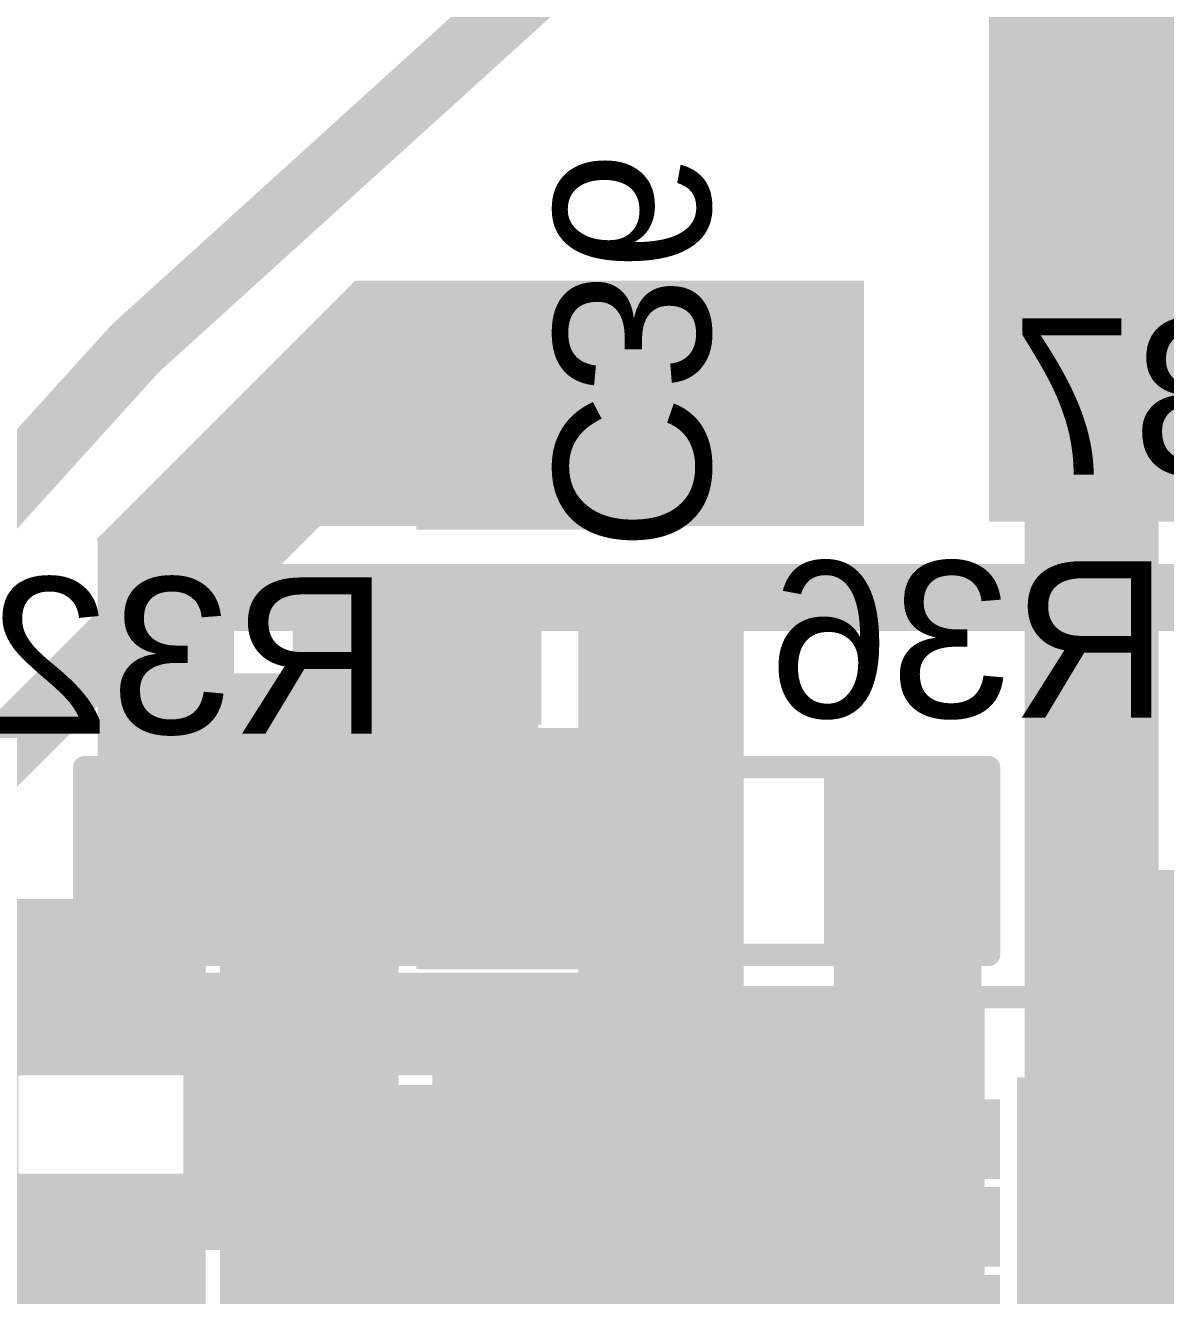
# Model space of a CAD drawing. Header units: millimetres. Extents: x -1.46 to 1.41, y -0.13 to 2.68.
# Drawn here: x -1.0129 to -0.7574, y 2.0557 to 2.3401 of the extents above; entities that cross this region are included whole.
import ezdxf

# ---------------------------------------------------------------- set-up
doc = ezdxf.new("R2010")
doc.units = ezdxf.units.MM
doc.header["$MEASUREMENT"] = 0
for name, color, linetype in [('BottomLayer', 5, 'Continuous'), ('BottomOverlay', 54, 'Continuous'), ('BottomPaste', 16, 'Continuous'), ('BottomSolder', 6, 'Continuous'), ('Mechanical2', 216, 'Continuous'), ('TopLayer', 1, 'Continuous'), ('TopOverlay', 2, 'Continuous'), ('TopPaste', 8, 'Continuous'), ('TopSolder', 216, 'Continuous'), ('ViaHoleLayer', 16, 'Continuous')]:
    doc.layers.add(name, color=color, linetype=linetype)
doc.styles.add('Arial', font='', dxfattribs={"height": 0.2})
doc.styles.get('Arial').set_extended_font_data('Arial')

# ---------------------------------------------------------------- blocks, each defined once
blk = doc.blocks.new('CAP_0402_B_80')
at = {"layer": 'BottomLayer'}
for points in [[(-0.0095, 0.0125), (-0.0095, -0.0125), (-0.0275, -0.0125), (-0.0275, 0.0125)], [(0.0275, 0.0125), (0.0275, -0.0125), (0.0095, -0.0125), (0.0095, 0.0125)]]:
    blk.add_hatch(color=5, dxfattribs=at).paths.add_polyline_path(points)
at = {"layer": 'BottomPaste'}
for points in [[(-0.0095, 0.0125), (-0.0095, -0.0125), (-0.0275, -0.0125), (-0.0275, 0.0125)], [(0.0275, 0.0125), (0.0275, -0.0125), (0.0095, -0.0125), (0.0095, 0.0125)]]:
    blk.add_hatch(color=16, dxfattribs=at).paths.add_polyline_path(points)
at = {"layer": 'BottomSolder'}
for points in [[(-0.00714, 0.01486), (-0.00714, -0.01486), (-0.02986, -0.01486), (-0.02986, 0.01486)], [(0.02986, 0.01486), (0.02986, -0.01486), (0.00714, -0.01486), (0.00714, 0.01486)]]:
    blk.add_hatch(color=6, dxfattribs=at).paths.add_polyline_path(points)
at = {"layer": 'BottomOverlay', "const_width": 0.005}
for points in [[(-0.031, 0.016), (-0.031, -0.016)], [(-0.031, 0.016), (-0.011, 0.016)], [(0.011, 0.016), (0.031, 0.016)], [(0.031, 0.016), (0.031, -0.016)], [(-0.031, -0.016), (-0.011, -0.016)], [(0.011, -0.016), (0.031, -0.016)]]:
    blk.add_lwpolyline(points, dxfattribs=at)
at = {"layer": 'BottomOverlay', "const_width": 0.0025}
for points in [[(-0.03225, 0.016, 1), (-0.02975, 0.016, 1)], [(-0.03225, 0.016, 1), (-0.02975, 0.016, 1)], [(-0.01225, 0.016, 1), (-0.00975, 0.016, 1)], [(0.00975, 0.016, 1), (0.01225, 0.016, 1)], [(0.02975, 0.016, 1), (0.03225, 0.016, 1)], [(0.02975, 0.016, 1), (0.03225, 0.016, 1)], [(-0.03225, -0.016, 1), (-0.02975, -0.016, 1)], [(-0.03225, -0.016, 1), (-0.02975, -0.016, 1)], [(-0.01225, -0.016, 1), (-0.00975, -0.016, 1)], [(0.00975, -0.016, 1), (0.01225, -0.016, 1)], [(0.02975, -0.016, 1), (0.03225, -0.016, 1)], [(0.02975, -0.016, 1), (0.03225, -0.016, 1)]]:
    blk.add_lwpolyline(points, format="xyb", close=True, dxfattribs=at)
blk = doc.blocks.new('CAP_0402_B_99')
at = {"layer": 'BottomLayer'}
for points in [[(-0.0095, 0.0125), (-0.0095, -0.0125), (-0.0275, -0.0125), (-0.0275, 0.0125)], [(0.0275, 0.0125), (0.0275, -0.0125), (0.0095, -0.0125), (0.0095, 0.0125)]]:
    blk.add_hatch(color=5, dxfattribs=at).paths.add_polyline_path(points)
at = {"layer": 'BottomPaste'}
for points in [[(-0.0095, 0.0125), (-0.0095, -0.0125), (-0.0275, -0.0125), (-0.0275, 0.0125)], [(0.0275, 0.0125), (0.0275, -0.0125), (0.0095, -0.0125), (0.0095, 0.0125)]]:
    blk.add_hatch(color=16, dxfattribs=at).paths.add_polyline_path(points)
at = {"layer": 'BottomSolder'}
for points in [[(-0.00714, 0.01486), (-0.00714, -0.01486), (-0.02986, -0.01486), (-0.02986, 0.01486)], [(0.02986, 0.01486), (0.02986, -0.01486), (0.00714, -0.01486), (0.00714, 0.01486)]]:
    blk.add_hatch(color=6, dxfattribs=at).paths.add_polyline_path(points)
at = {"layer": 'BottomOverlay', "const_width": 0.005}
for points in [[(-0.031, -0.016), (-0.031, 0.016)], [(-0.031, 0.016), (-0.011, 0.016)], [(0.011, 0.016), (0.031, 0.016)], [(0.031, -0.016), (0.031, 0.016)], [(-0.031, -0.016), (-0.011, -0.016)], [(0.011, -0.016), (0.031, -0.016)]]:
    blk.add_lwpolyline(points, dxfattribs=at)
at = {"layer": 'BottomOverlay', "const_width": 0.0025}
for points in [[(-0.03225, 0.016, 1), (-0.02975, 0.016, 1)], [(-0.03225, 0.016, 1), (-0.02975, 0.016, 1)], [(-0.01225, 0.016, 1), (-0.00975, 0.016, 1)], [(0.00975, 0.016, 1), (0.01225, 0.016, 1)], [(0.02975, 0.016, 1), (0.03225, 0.016, 1)], [(0.02975, 0.016, 1), (0.03225, 0.016, 1)], [(-0.03225, -0.016, 1), (-0.02975, -0.016, 1)], [(-0.03225, -0.016, 1), (-0.02975, -0.016, 1)], [(-0.01225, -0.016, 1), (-0.00975, -0.016, 1)], [(0.00975, -0.016, 1), (0.01225, -0.016, 1)], [(0.02975, -0.016, 1), (0.03225, -0.016, 1)], [(0.02975, -0.016, 1), (0.03225, -0.016, 1)]]:
    blk.add_lwpolyline(points, format="xyb", close=True, dxfattribs=at)
blk = doc.blocks.new('CAP_0402_B_103')
at = {"layer": 'BottomLayer'}
for points in [[(-0.0095, 0.0125), (-0.0095, -0.0125), (-0.0275, -0.0125), (-0.0275, 0.0125)], [(0.0275, 0.0125), (0.0275, -0.0125), (0.0095, -0.0125), (0.0095, 0.0125)]]:
    blk.add_hatch(color=5, dxfattribs=at).paths.add_polyline_path(points)
at = {"layer": 'BottomPaste'}
for points in [[(-0.0095, 0.0125), (-0.0095, -0.0125), (-0.0275, -0.0125), (-0.0275, 0.0125)], [(0.0275, 0.0125), (0.0275, -0.0125), (0.0095, -0.0125), (0.0095, 0.0125)]]:
    blk.add_hatch(color=16, dxfattribs=at).paths.add_polyline_path(points)
at = {"layer": 'BottomSolder'}
for points in [[(-0.00714, 0.01486), (-0.00714, -0.01486), (-0.02986, -0.01486), (-0.02986, 0.01486)], [(0.02986, 0.01486), (0.02986, -0.01486), (0.00714, -0.01486), (0.00714, 0.01486)]]:
    blk.add_hatch(color=6, dxfattribs=at).paths.add_polyline_path(points)
at = {"layer": 'BottomOverlay', "const_width": 0.005}
for points in [[(-0.031, 0.016), (-0.031, -0.016)], [(-0.011, 0.016), (-0.031, 0.016)], [(0.031, 0.016), (0.011, 0.016)], [(0.031, 0.016), (0.031, -0.016)], [(-0.011, -0.016), (-0.031, -0.016)], [(0.031, -0.016), (0.011, -0.016)]]:
    blk.add_lwpolyline(points, dxfattribs=at)
at = {"layer": 'BottomOverlay', "const_width": 0.0025}
for points in [[(-0.03225, 0.016, 1), (-0.02975, 0.016, 1)], [(-0.03225, 0.016, 1), (-0.02975, 0.016, 1)], [(-0.01225, 0.016, 1), (-0.00975, 0.016, 1)], [(0.00975, 0.016, 1), (0.01225, 0.016, 1)], [(0.02975, 0.016, 1), (0.03225, 0.016, 1)], [(0.02975, 0.016, 1), (0.03225, 0.016, 1)], [(-0.03225, -0.016, 1), (-0.02975, -0.016, 1)], [(-0.03225, -0.016, 1), (-0.02975, -0.016, 1)], [(-0.01225, -0.016, 1), (-0.00975, -0.016, 1)], [(0.00975, -0.016, 1), (0.01225, -0.016, 1)], [(0.02975, -0.016, 1), (0.03225, -0.016, 1)], [(0.02975, -0.016, 1), (0.03225, -0.016, 1)]]:
    blk.add_lwpolyline(points, format="xyb", close=True, dxfattribs=at)
blk = doc.blocks.new('RES0603_132')
at = {"layer": 'TopLayer'}
for points in [[(-0.015, 0.0175), (-0.015, -0.0175), (-0.045, -0.0175), (-0.045, 0.0175)], [(0.045, 0.0175), (0.045, -0.0175), (0.015, -0.0175), (0.015, 0.0175)]]:
    blk.add_hatch(color=1, dxfattribs=at).paths.add_polyline_path(points)
at = {"layer": 'TopPaste'}
for points in [[(-0.015, 0.0175), (-0.015, -0.0175), (-0.045, -0.0175), (-0.045, 0.0175)], [(0.045, 0.0175), (0.045, -0.0175), (0.015, -0.0175), (0.015, 0.0175)]]:
    blk.add_hatch(color=8, dxfattribs=at).paths.add_polyline_path(points)
at = {"layer": 'TopSolder'}
for points in [[(-0.011, 0.0215), (-0.011, -0.0215), (-0.049, -0.0215), (-0.049, 0.0215)], [(0.049, 0.0215), (0.049, -0.0215), (0.011, -0.0215), (0.011, 0.0215)]]:
    blk.add_hatch(color=216, dxfattribs=at).paths.add_polyline_path(points)
at = {"layer": 'TopOverlay', "const_width": 0.005}
for points in [[(0.048, 0.021), (-0.048, 0.021)], [(-0.048, -0.021), (-0.048, 0.021)], [(0.048, -0.021), (0.048, 0.021)], [(0.048, -0.021), (-0.048, -0.021)]]:
    blk.add_lwpolyline(points, dxfattribs=at)
at = {"layer": 'TopOverlay', "const_width": 0.0025}
for points in [[(-0.04925, 0.021, 1), (-0.04675, 0.021, 1)], [(-0.04925, 0.021, 1), (-0.04675, 0.021, 1)], [(0.04675, 0.021, 1), (0.04925, 0.021, 1)], [(0.04675, 0.021, 1), (0.04925, 0.021, 1)], [(-0.04925, -0.021, 1), (-0.04675, -0.021, 1)], [(-0.04925, -0.021, 1), (-0.04675, -0.021, 1)], [(0.04675, -0.021, 1), (0.04925, -0.021, 1)], [(0.04675, -0.021, 1), (0.04925, -0.021, 1)]]:
    blk.add_lwpolyline(points, format="xyb", close=True, dxfattribs=at)
blk = doc.blocks.new('RES0603_B_145')
at = {"layer": 'BottomLayer'}
for points in [[(-0.045, -0.0175), (-0.045, 0.0175), (-0.015, 0.0175), (-0.015, -0.0175)], [(0.015, -0.0175), (0.015, 0.0175), (0.045, 0.0175), (0.045, -0.0175)]]:
    blk.add_hatch(color=5, dxfattribs=at).paths.add_polyline_path(points)
at = {"layer": 'BottomPaste'}
for points in [[(-0.045, -0.0175), (-0.045, 0.0175), (-0.015, 0.0175), (-0.015, -0.0175)], [(0.015, -0.0175), (0.015, 0.0175), (0.045, 0.0175), (0.045, -0.0175)]]:
    blk.add_hatch(color=16, dxfattribs=at).paths.add_polyline_path(points)
at = {"layer": 'BottomSolder'}
for points in [[(-0.049, -0.0215), (-0.049, 0.0215), (-0.011, 0.0215), (-0.011, -0.0215)], [(0.011, -0.0215), (0.011, 0.0215), (0.049, 0.0215), (0.049, -0.0215)]]:
    blk.add_hatch(color=6, dxfattribs=at).paths.add_polyline_path(points)
at = {"layer": 'BottomOverlay', "const_width": 0.005}
for points in [[(-0.048, -0.021), (-0.048, 0.021)], [(-0.048, 0.021), (0.048, 0.021)], [(0.048, -0.021), (0.048, 0.021)], [(-0.048, -0.021), (0.048, -0.021)]]:
    blk.add_lwpolyline(points, dxfattribs=at)
at = {"layer": 'BottomOverlay', "const_width": 0.0025}
for points in [[(-0.04925, 0.021, 1), (-0.04675, 0.021, 1)], [(-0.04925, 0.021, 1), (-0.04675, 0.021, 1)], [(0.04675, 0.021, 1), (0.04925, 0.021, 1)], [(0.04675, 0.021, 1), (0.04925, 0.021, 1)], [(-0.04925, -0.021, 1), (-0.04675, -0.021, 1)], [(-0.04925, -0.021, 1), (-0.04675, -0.021, 1)], [(0.04675, -0.021, 1), (0.04925, -0.021, 1)], [(0.04675, -0.021, 1), (0.04925, -0.021, 1)]]:
    blk.add_lwpolyline(points, format="xyb", close=True, dxfattribs=at)
blk = doc.blocks.new('RES0603_B_147')
at = {"layer": 'BottomLayer'}
for points in [[(-0.045, -0.0175), (-0.045, 0.0175), (-0.015, 0.0175), (-0.015, -0.0175)], [(0.015, -0.0175), (0.015, 0.0175), (0.045, 0.0175), (0.045, -0.0175)]]:
    blk.add_hatch(color=5, dxfattribs=at).paths.add_polyline_path(points)
at = {"layer": 'BottomPaste'}
for points in [[(-0.045, -0.0175), (-0.045, 0.0175), (-0.015, 0.0175), (-0.015, -0.0175)], [(0.015, -0.0175), (0.015, 0.0175), (0.045, 0.0175), (0.045, -0.0175)]]:
    blk.add_hatch(color=16, dxfattribs=at).paths.add_polyline_path(points)
at = {"layer": 'BottomSolder'}
for points in [[(-0.049, -0.0215), (-0.049, 0.0215), (-0.011, 0.0215), (-0.011, -0.0215)], [(0.011, -0.0215), (0.011, 0.0215), (0.049, 0.0215), (0.049, -0.0215)]]:
    blk.add_hatch(color=6, dxfattribs=at).paths.add_polyline_path(points)
at = {"layer": 'BottomOverlay', "const_width": 0.005}
for points in [[(-0.048, -0.021), (-0.048, 0.021)], [(-0.048, 0.021), (0.048, 0.021)], [(0.048, -0.021), (0.048, 0.021)], [(-0.048, -0.021), (0.048, -0.021)]]:
    blk.add_lwpolyline(points, dxfattribs=at)
at = {"layer": 'BottomOverlay', "const_width": 0.0025}
for points in [[(-0.04925, 0.021, 1), (-0.04675, 0.021, 1)], [(-0.04925, 0.021, 1), (-0.04675, 0.021, 1)], [(0.04675, 0.021, 1), (0.04925, 0.021, 1)], [(0.04675, 0.021, 1), (0.04925, 0.021, 1)], [(-0.04925, -0.021, 1), (-0.04675, -0.021, 1)], [(-0.04925, -0.021, 1), (-0.04675, -0.021, 1)], [(0.04675, -0.021, 1), (0.04925, -0.021, 1)], [(0.04675, -0.021, 1), (0.04925, -0.021, 1)]]:
    blk.add_lwpolyline(points, format="xyb", close=True, dxfattribs=at)
blk = doc.blocks.new('750314597_154')
at = {"layer": 'TopLayer'}
for points in [[(0.20394, 0.12146), (0.25512, 0.12146), (0.25512, 0.07539), (0.20394, 0.07539)], [(0.20394, 0.02303), (0.25512, 0.02303), (0.25512, -0.02303), (0.20394, -0.02303)], [(0.20394, -0.07539), (0.25512, -0.07539), (0.25512, -0.12146), (0.20394, -0.12146)]]:
    blk.add_hatch(color=1, dxfattribs=at).paths.add_polyline_path(points)
at = {"layer": 'TopPaste'}
for points in [[(0.20394, 0.12146), (0.25512, 0.12146), (0.25512, 0.07539), (0.20394, 0.07539)], [(0.20394, 0.02303), (0.25512, 0.02303), (0.25512, -0.02303), (0.20394, -0.02303)], [(0.20394, -0.07539), (0.25512, -0.07539), (0.25512, -0.12146), (0.20394, -0.12146)]]:
    blk.add_hatch(color=8, dxfattribs=at).paths.add_polyline_path(points)
at = {"layer": 'TopSolder'}
for points in [[(0.19994, 0.12546), (0.25912, 0.12546), (0.25912, 0.07139), (0.19994, 0.07139)], [(0.19994, 0.02703), (0.25912, 0.02703), (0.25912, -0.02703), (0.19994, -0.02703)], [(0.19994, -0.07139), (0.25912, -0.07139), (0.25912, -0.12546), (0.19994, -0.12546)]]:
    blk.add_hatch(color=216, dxfattribs=at).paths.add_polyline_path(points)
blk = doc.blocks.new('LM5160ADNTR_B_155')
at = {"layer": 'BottomLayer'}
for points in [[(-0.05118, 0.05906), (0.05118, 0.05906), (0.05118, -0.05906), (-0.05118, -0.05906)], [(-0.08661, 0.05413), (-0.06299, 0.05413), (-0.06299, 0.04429), (-0.08661, 0.04429)], [(0.06299, 0.05413), (0.08661, 0.05413), (0.08661, 0.04429), (0.06299, 0.04429)], [(-0.08661, 0.03445), (-0.06299, 0.03445), (-0.06299, 0.02461), (-0.08661, 0.02461)], [(0.06299, 0.03445), (0.08661, 0.03445), (0.08661, 0.02461), (0.06299, 0.02461)], [(-0.08661, 0.01476), (-0.06299, 0.01476), (-0.06299, 0.00492), (-0.08661, 0.00492)], [(0.06299, 0.01476), (0.08661, 0.01476), (0.08661, 0.00492), (0.06299, 0.00492)], [(-0.08661, -0.00492), (-0.06299, -0.00492), (-0.06299, -0.01476), (-0.08661, -0.01476)], [(0.06299, -0.00492), (0.08661, -0.00492), (0.08661, -0.01476), (0.06299, -0.01476)], [(-0.08661, -0.02461), (-0.06299, -0.02461), (-0.06299, -0.03445), (-0.08661, -0.03445)], [(0.06299, -0.02461), (0.08661, -0.02461), (0.08661, -0.03445), (0.06299, -0.03445)], [(-0.08661, -0.04429), (-0.06299, -0.04429), (-0.06299, -0.05413), (-0.08661, -0.05413)], [(0.06299, -0.04429), (0.08661, -0.04429), (0.08661, -0.05413), (0.06299, -0.05413)]]:
    blk.add_hatch(color=5, dxfattribs=at).paths.add_polyline_path(points)
at = {"layer": 'BottomPaste'}
for points in [[(-0.05118, 0.05906), (0.05118, 0.05906), (0.05118, -0.05906), (-0.05118, -0.05906)], [(-0.08661, 0.05413), (-0.06299, 0.05413), (-0.06299, 0.04429), (-0.08661, 0.04429)], [(0.06299, 0.05413), (0.08661, 0.05413), (0.08661, 0.04429), (0.06299, 0.04429)], [(-0.08661, 0.03445), (-0.06299, 0.03445), (-0.06299, 0.02461), (-0.08661, 0.02461)], [(0.06299, 0.03445), (0.08661, 0.03445), (0.08661, 0.02461), (0.06299, 0.02461)], [(-0.08661, 0.01476), (-0.06299, 0.01476), (-0.06299, 0.00492), (-0.08661, 0.00492)], [(0.06299, 0.01476), (0.08661, 0.01476), (0.08661, 0.00492), (0.06299, 0.00492)], [(-0.08661, -0.00492), (-0.06299, -0.00492), (-0.06299, -0.01476), (-0.08661, -0.01476)], [(0.06299, -0.00492), (0.08661, -0.00492), (0.08661, -0.01476), (0.06299, -0.01476)], [(-0.08661, -0.02461), (-0.06299, -0.02461), (-0.06299, -0.03445), (-0.08661, -0.03445)], [(0.06299, -0.02461), (0.08661, -0.02461), (0.08661, -0.03445), (0.06299, -0.03445)], [(-0.08661, -0.04429), (-0.06299, -0.04429), (-0.06299, -0.05413), (-0.08661, -0.05413)], [(0.06299, -0.04429), (0.08661, -0.04429), (0.08661, -0.05413), (0.06299, -0.05413)]]:
    blk.add_hatch(color=16, dxfattribs=at).paths.add_polyline_path(points)
at = {"layer": 'BottomSolder'}
for points in [[(-0.05518, 0.06306), (0.05518, 0.06306), (0.05518, -0.06306), (-0.05518, -0.06306)], [(-0.09061, 0.05813), (-0.05899, 0.05813), (-0.05899, 0.04029), (-0.09061, 0.04029)], [(0.05899, 0.05813), (0.09061, 0.05813), (0.09061, 0.04029), (0.05899, 0.04029)], [(-0.09061, 0.03845), (-0.05899, 0.03845), (-0.05899, 0.02061), (-0.09061, 0.02061)], [(0.05899, 0.03845), (0.09061, 0.03845), (0.09061, 0.02061), (0.05899, 0.02061)], [(-0.09061, 0.01876), (-0.05899, 0.01876), (-0.05899, 0.00092), (-0.09061, 0.00092)], [(0.05899, 0.01876), (0.09061, 0.01876), (0.09061, 0.00092), (0.05899, 0.00092)], [(-0.09061, -0.00092), (-0.05899, -0.00092), (-0.05899, -0.01876), (-0.09061, -0.01876)], [(0.05899, -0.00092), (0.09061, -0.00092), (0.09061, -0.01876), (0.05899, -0.01876)], [(-0.09061, -0.02061), (-0.05899, -0.02061), (-0.05899, -0.03845), (-0.09061, -0.03845)], [(0.05899, -0.02061), (0.09061, -0.02061), (0.09061, -0.03845), (0.05899, -0.03845)], [(-0.09061, -0.04029), (-0.05899, -0.04029), (-0.05899, -0.05813), (-0.09061, -0.05813)], [(0.05899, -0.04029), (0.09061, -0.04029), (0.09061, -0.05813), (0.05899, -0.05813)]]:
    blk.add_hatch(color=6, dxfattribs=at).paths.add_polyline_path(points)
at = {"layer": 'BottomOverlay', "const_width": 0.005}
for points in [[(0.081, 0.081), (-0.081, 0.081)], [(-0.081, 0.081), (-0.081, 0.065)], [(0.081, 0.081), (0.081, 0.065)], [(-0.081, -0.065), (-0.081, -0.081)], [(0.081, -0.065), (0.081, -0.081)], [(0.081, -0.081), (-0.081, -0.081)]]:
    blk.add_lwpolyline(points, dxfattribs=at)
at = {"layer": 'BottomOverlay'}
for points, const_width in [([(-0.08225, 0.081, 1), (-0.07975, 0.081, 1)], 0.0025), ([(-0.08225, 0.081, 1), (-0.07975, 0.081, 1)], 0.0025), ([(0.07975, 0.081, 1), (0.08225, 0.081, 1)], 0.0025), ([(0.07975, 0.081, 1), (0.08225, 0.081, 1)], 0.0025), ([(-0.08225, 0.065, 1), (-0.07975, 0.065, 1)], 0.0025), ([(0.07975, 0.065, 1), (0.08225, 0.065, 1)], 0.0025), ([(-0.09576, -0.051, 1), (-0.10024, -0.051, 1)], 0.01), ([(-0.10274, -0.051, 1), (-0.09774, -0.051, 1)], 0.005), ([(-0.09826, -0.051, 1), (-0.09326, -0.051, 1)], 0.005), ([(-0.08225, -0.065, 1), (-0.07975, -0.065, 1)], 0.0025), ([(0.07975, -0.065, 1), (0.08225, -0.065, 1)], 0.0025), ([(-0.08225, -0.081, 1), (-0.07975, -0.081, 1)], 0.0025), ([(-0.08225, -0.081, 1), (-0.07975, -0.081, 1)], 0.0025), ([(0.07975, -0.081, 1), (0.08225, -0.081, 1)], 0.0025), ([(0.07975, -0.081, 1), (0.08225, -0.081, 1)], 0.0025)]:
    blk.add_lwpolyline(points, format="xyb", close=True, dxfattribs=dict(at, const_width=const_width))

msp = doc.modelspace()

# ---------------------------------------------------------------- hatches: boundary and pattern name
at = {"layer": 'BottomLayer'}
for points in [[(-0.9155, 2.2595), (-0.939, 2.283), (-0.997, 2.225), (-0.9735, 2.2015)], [(-0.939, 2.228), (-0.825, 2.228), (-0.825, 2.283), (-0.939, 2.283)], [(-0.953, 2.228), (-0.9, 2.228), (-0.9, 2.269), (-0.953, 2.269)], [(-0.989, 2.13516), (-0.96614, 2.13516), (-0.96614, 2.231), (-0.989, 2.231)], [(-0.99674, 2.13616), (-0.97388, 2.13616), (-0.97388, 2.225), (-0.99674, 2.225)], [(-0.953, 2.135), (-0.898, 2.135), (-0.898, 2.211), (-0.953, 2.211)], [(-0.889, 2.10864), (-0.852, 2.10864), (-0.852, 2.211), (-0.889, 2.211)], [(-0.939, 2.135), (-0.898, 2.135), (-0.898, 2.209), (-0.939, 2.209)], [(-0.83171, 2.068), (-0.79871, 2.068), (-0.79871, 2.171), (-0.83171, 2.171)], [(-0.78671, 2.064), (-0.64671, 2.064), (-0.64671, 2.151), (-0.78671, 2.151)], [(-0.975, 2.128), (-0.975, 2.105), (-0.852, 2.105), (-0.852, 2.128)], [(-0.975, 2.071), (-0.95227, 2.071), (-0.95227, 2.11), (-0.975, 2.11)], [(-0.945, 1.908), (-0.908, 1.908), (-0.908, 2.097), (-0.945, 2.097)], [(-0.88229, 2.068), (-0.799, 2.068), (-0.799, 2.097), (-0.88229, 2.097)]]:
    msp.add_hatch(color=5, dxfattribs=at).paths.add_polyline_path(points)
h = msp.add_hatch(color=5, dxfattribs=at)
edge = h.paths.add_edge_path()
edge.add_arc((-0.842, 2.2678), 0.01181, 0, 360)
h = msp.add_hatch(color=5, dxfattribs=at)
edge = h.paths.add_edge_path()
edge.add_arc((-0.774, 2.244), 0.01181, 0, 360)
h = msp.add_hatch(color=5, dxfattribs=at)
edge = h.paths.add_edge_path()
edge.add_arc((-0.842, 2.2424), 0.01181, 0, 360)
h = msp.add_hatch(color=5, dxfattribs=at)
edge = h.paths.add_edge_path()
edge.add_arc((-0.94131, 2.18269), 0.01181, 0, 360)
h = msp.add_hatch(color=5, dxfattribs=at)
edge = h.paths.add_edge_path()
edge.add_arc((-0.774, 2.177), 0.01181, 0, 360)
h = msp.add_hatch(color=5, dxfattribs=at)
edge = h.paths.add_edge_path()
edge.add_arc((-0.81471, 2.10737), 0.01181, 0, 360)
at = {"layer": 'BottomSolder'}
h = msp.add_hatch(color=6, dxfattribs=at)
edge = h.paths.add_edge_path()
edge.add_arc((-0.842, 2.2678), 0.00591, 0, 360)
h = msp.add_hatch(color=6, dxfattribs=at)
edge = h.paths.add_edge_path()
edge.add_arc((-0.842, 2.2424), 0.00591, 0, 360)
h = msp.add_hatch(color=6, dxfattribs=at)
edge = h.paths.add_edge_path()
edge.add_arc((-0.774, 2.244), 0.00591, 0, 360)
h = msp.add_hatch(color=6, dxfattribs=at)
edge = h.paths.add_edge_path()
edge.add_arc((-0.94131, 2.18269), 0.00591, 0, 360)
h = msp.add_hatch(color=6, dxfattribs=at)
edge = h.paths.add_edge_path()
edge.add_arc((-0.774, 2.177), 0.00591, 0, 360)
h = msp.add_hatch(color=6, dxfattribs=at)
edge = h.paths.add_edge_path()
edge.add_arc((-0.81471, 2.10737), 0.00591, 0, 360)
at = {"layer": 'TopLayer'}
for points in [[(-0.79722, 2.36522), (-0.75722, 2.32522), (-0.68622, 2.39623), (-0.72622, 2.43622)], [(-0.797, 2.229), (-0.732, 2.229), (-0.732, 2.366), (-0.797, 2.366)], [(-0.922, 2.228), (-0.825, 2.228), (-0.825, 2.283), (-0.922, 2.283)], [(-0.969, 2.148), (-0.929, 2.148), (-0.929, 2.195), (-0.969, 2.195)], [(-0.92171, 2.03), (-0.798, 2.03), (-0.798, 2.125), (-0.92171, 2.125)], [(-0.834, 2.056), (-0.798, 2.056), (-0.798, 2.125), (-0.834, 2.125)]]:
    msp.add_hatch(color=1, dxfattribs=at).paths.add_polyline_path(points)
h = msp.add_hatch(color=1, dxfattribs=at)
edge = h.paths.add_edge_path()
edge.add_arc((-0.842, 2.2678), 0.01181, 0, 360)
h = msp.add_hatch(color=1, dxfattribs=at)
edge = h.paths.add_edge_path()
edge.add_arc((-0.774, 2.244), 0.01181, 0, 360)
h = msp.add_hatch(color=1, dxfattribs=at)
edge = h.paths.add_edge_path()
edge.add_arc((-0.842, 2.2424), 0.01181, 0, 360)
h = msp.add_hatch(color=1, dxfattribs=at)
edge = h.paths.add_edge_path()
edge.add_arc((-0.94131, 2.18269), 0.01181, 0, 360)
h = msp.add_hatch(color=1, dxfattribs=at)
edge = h.paths.add_edge_path()
edge.add_arc((-0.774, 2.177), 0.01181, 0, 360)
h = msp.add_hatch(color=1, dxfattribs=at)
edge = h.paths.add_edge_path()
edge.add_arc((-0.81471, 2.10737), 0.01181, 0, 360)
at = {"layer": 'TopSolder'}
h = msp.add_hatch(color=216, dxfattribs=at)
edge = h.paths.add_edge_path()
edge.add_arc((-0.842, 2.2678), 0.00591, 0, 360)
h = msp.add_hatch(color=216, dxfattribs=at)
edge = h.paths.add_edge_path()
edge.add_arc((-0.842, 2.2424), 0.00591, 0, 360)
h = msp.add_hatch(color=216, dxfattribs=at)
edge = h.paths.add_edge_path()
edge.add_arc((-0.774, 2.244), 0.00591, 0, 360)
h = msp.add_hatch(color=216, dxfattribs=at)
edge = h.paths.add_edge_path()
edge.add_arc((-0.94131, 2.18269), 0.00591, 0, 360)
h = msp.add_hatch(color=216, dxfattribs=at)
edge = h.paths.add_edge_path()
edge.add_arc((-0.774, 2.177), 0.00591, 0, 360)
h = msp.add_hatch(color=216, dxfattribs=at)
edge = h.paths.add_edge_path()
edge.add_arc((-0.81471, 2.10737), 0.00591, 0, 360)
at = {"layer": 'ViaHoleLayer'}
h = msp.add_hatch(color=16, dxfattribs=at)
edge = h.paths.add_edge_path()
edge.add_arc((-0.842, 2.2678), 0.00591, 0, 360)
h = msp.add_hatch(color=16, dxfattribs=at)
edge = h.paths.add_edge_path()
edge.add_arc((-0.842, 2.2424), 0.00591, 0, 360)
h = msp.add_hatch(color=16, dxfattribs=at)
edge = h.paths.add_edge_path()
edge.add_arc((-0.774, 2.244), 0.00591, 0, 360)
h = msp.add_hatch(color=16, dxfattribs=at)
edge = h.paths.add_edge_path()
edge.add_arc((-0.94131, 2.18269), 0.00591, 0, 360)
h = msp.add_hatch(color=16, dxfattribs=at)
edge = h.paths.add_edge_path()
edge.add_arc((-0.774, 2.177), 0.00591, 0, 360)
h = msp.add_hatch(color=16, dxfattribs=at)
edge = h.paths.add_edge_path()
edge.add_arc((-0.81471, 2.10737), 0.00591, 0, 360)

# ---------------------------------------------------------------- linework, layer by layer
at = {"layer": 'BottomLayer'}
for points, const_width in [([(-0.774, 2.177), (-0.774, 2.244)], 0.03), ([(-0.87171, 2.13001), (-0.87171, 2.19337)], 0.01), ([(-0.885, 2.11673), (-0.87171, 2.13001)], 0.01), ([(-0.96221, 2.08437), (-0.95927, 2.08731)], 0.01)]:
    msp.add_lwpolyline(points, dxfattribs=dict(at, const_width=const_width))
for points, const_width in [([(-0.7815, 2.244, 1), (-0.7665, 2.244, 1)], 0.015), ([(-0.87421, 2.19337, 1), (-0.86921, 2.19337, 1)], 0.005), ([(-0.7815, 2.177, 1), (-0.7665, 2.177, 1)], 0.015), ([(-0.87421, 2.13001, 1), (-0.86921, 2.13001, 1)], 0.005), ([(-0.87421, 2.13001, 1), (-0.86921, 2.13001, 1)], 0.005), ([(-0.8875, 2.11673, 1), (-0.8825, 2.11673, 1)], 0.005), ([(-0.96177, 2.08731, 1), (-0.95677, 2.08731, 1)], 0.005), ([(-0.96471, 2.08437, 1), (-0.95971, 2.08437, 1)], 0.005)]:
    msp.add_lwpolyline(points, format="xyb", close=True, dxfattribs=dict(at, const_width=const_width))
at = {"layer": 'BottomOverlay', "const_width": 0.01}
for points in [[(-1.002, 2.113), (-0.878, 2.113)], [(-0.878, 2.113), (-0.86929, 2.10429)]]:
    msp.add_lwpolyline(points, dxfattribs=at)
at = {"layer": 'BottomOverlay', "const_width": 0.005}
for points in [[(-1.0045, 2.113, 1), (-0.9995, 2.113, 1)], [(-0.8805, 2.113, 1), (-0.8755, 2.113, 1)], [(-0.8805, 2.113, 1), (-0.8755, 2.113, 1)], [(-0.87179, 2.10429, 1), (-0.86679, 2.10429, 1)]]:
    msp.add_lwpolyline(points, format="xyb", close=True, dxfattribs=at)
at = {"layer": 'Mechanical2', "const_width": 0.015}
msp.add_lwpolyline([(1.39764, 1.27953, 1), (-1.39764, 1.27953, 1)], format="xyb", close=True, dxfattribs=at)
at = {"layer": 'TopLayer'}
for points, const_width in [([(-0.89571, 2.25422), (-0.89517, 2.25368)], 0.022), ([(-0.84303, 2.25368), (-0.84271, 2.25337)], 0.022), ([(-1.064, 2.131), (-0.983, 2.212)], 0.015), ([(-0.983, 2.212), (-0.67848, 2.212)], 0.015), ([(-0.94931, 1.88569), (-0.94931, 2.172)], 0.04), ([(-0.774, 1.97217), (-0.774, 2.177)], 0.03), ([(-1.03, 2.124), (-0.997, 2.124)], 0.025), ([(-0.996, 2.1215), (-0.991, 2.1265)], 0.025), ([(-0.999, 2.1215), (-0.996, 2.1215)], 0.025), ([(-0.996, 2.032), (-0.996, 2.064)], 0.025)]:
    msp.add_lwpolyline(points, dxfattribs=dict(at, const_width=const_width))
for points, const_width in [([(-0.90121, 2.25422, 1), (-0.89021, 2.25422, 1)], 0.011), ([(-0.90067, 2.25368, 1), (-0.88967, 2.25368, 1)], 0.011), ([(-0.84853, 2.25368, 1), (-0.83753, 2.25368, 1)], 0.011), ([(-0.84821, 2.25337, 1), (-0.83721, 2.25337, 1)], 0.011), ([(-0.98675, 2.212, 1), (-0.97925, 2.212, 1)], 0.0075), ([(-0.98675, 2.212, 1), (-0.97925, 2.212, 1)], 0.0075), ([(-0.95931, 2.172, 1), (-0.93931, 2.172, 1)], 0.02), ([(-0.7815, 2.177, 1), (-0.7665, 2.177, 1)], 0.015), ([(-1.00325, 2.124, 1), (-0.99075, 2.124, 1)], 0.0125), ([(-0.99725, 2.1265, 1), (-0.98475, 2.1265, 1)], 0.0125), ([(-1.00525, 2.1215, 1), (-0.99275, 2.1215, 1)], 0.0125), ([(-1.00225, 2.1215, 1), (-0.98975, 2.1215, 1)], 0.0125), ([(-1.00225, 2.1215, 1), (-0.98975, 2.1215, 1)], 0.0125), ([(-1.00225, 2.064, 1), (-0.98975, 2.064, 1)], 0.0125)]:
    msp.add_lwpolyline(points, format="xyb", close=True, dxfattribs=dict(at, const_width=const_width))

# ---------------------------------------------------------------- block references
for name, p, rotation in [('750314597_154', (-0.66619, 2.1558), 180), ('CAP_0402_B_103', (-0.89021, 2.19837), 180), ('RES0603_132', (-0.996, 2.094), 270), ('LM5160ADNTR_B_155', (-0.73552, 2.04153), 180), ('CAP_0402_B_80', (-0.869, 2.0695), 90)]:
    msp.add_blockref(name, p, dxfattribs=dict(rotation=rotation))
for name, p in [('RES0603_B_145', (-0.95171, 2.153)), ('RES0603_B_147', (-0.845, 2.153)), ('CAP_0402_B_99', (-0.94371, 2.08437))]:
    msp.add_blockref(name, p)

# ---------------------------------------------------------------- texts
at = {"layer": 'BottomOverlay', "style": 'Arial', "text_generation_flag": 2}
msp.add_text('C36', height=0.035, rotation=270, dxfattribs=at).set_placement((-0.89449, 2.22235))
for s, p in [('C37', (-0.70235, 2.23951)), ('R36', (-0.75663, 2.18513)), ('R32', (-0.93135, 2.18151))]:
    msp.add_text(s, height=0.035, dxfattribs=at).set_placement(p)

doc.saveas('drawing.dxf')
